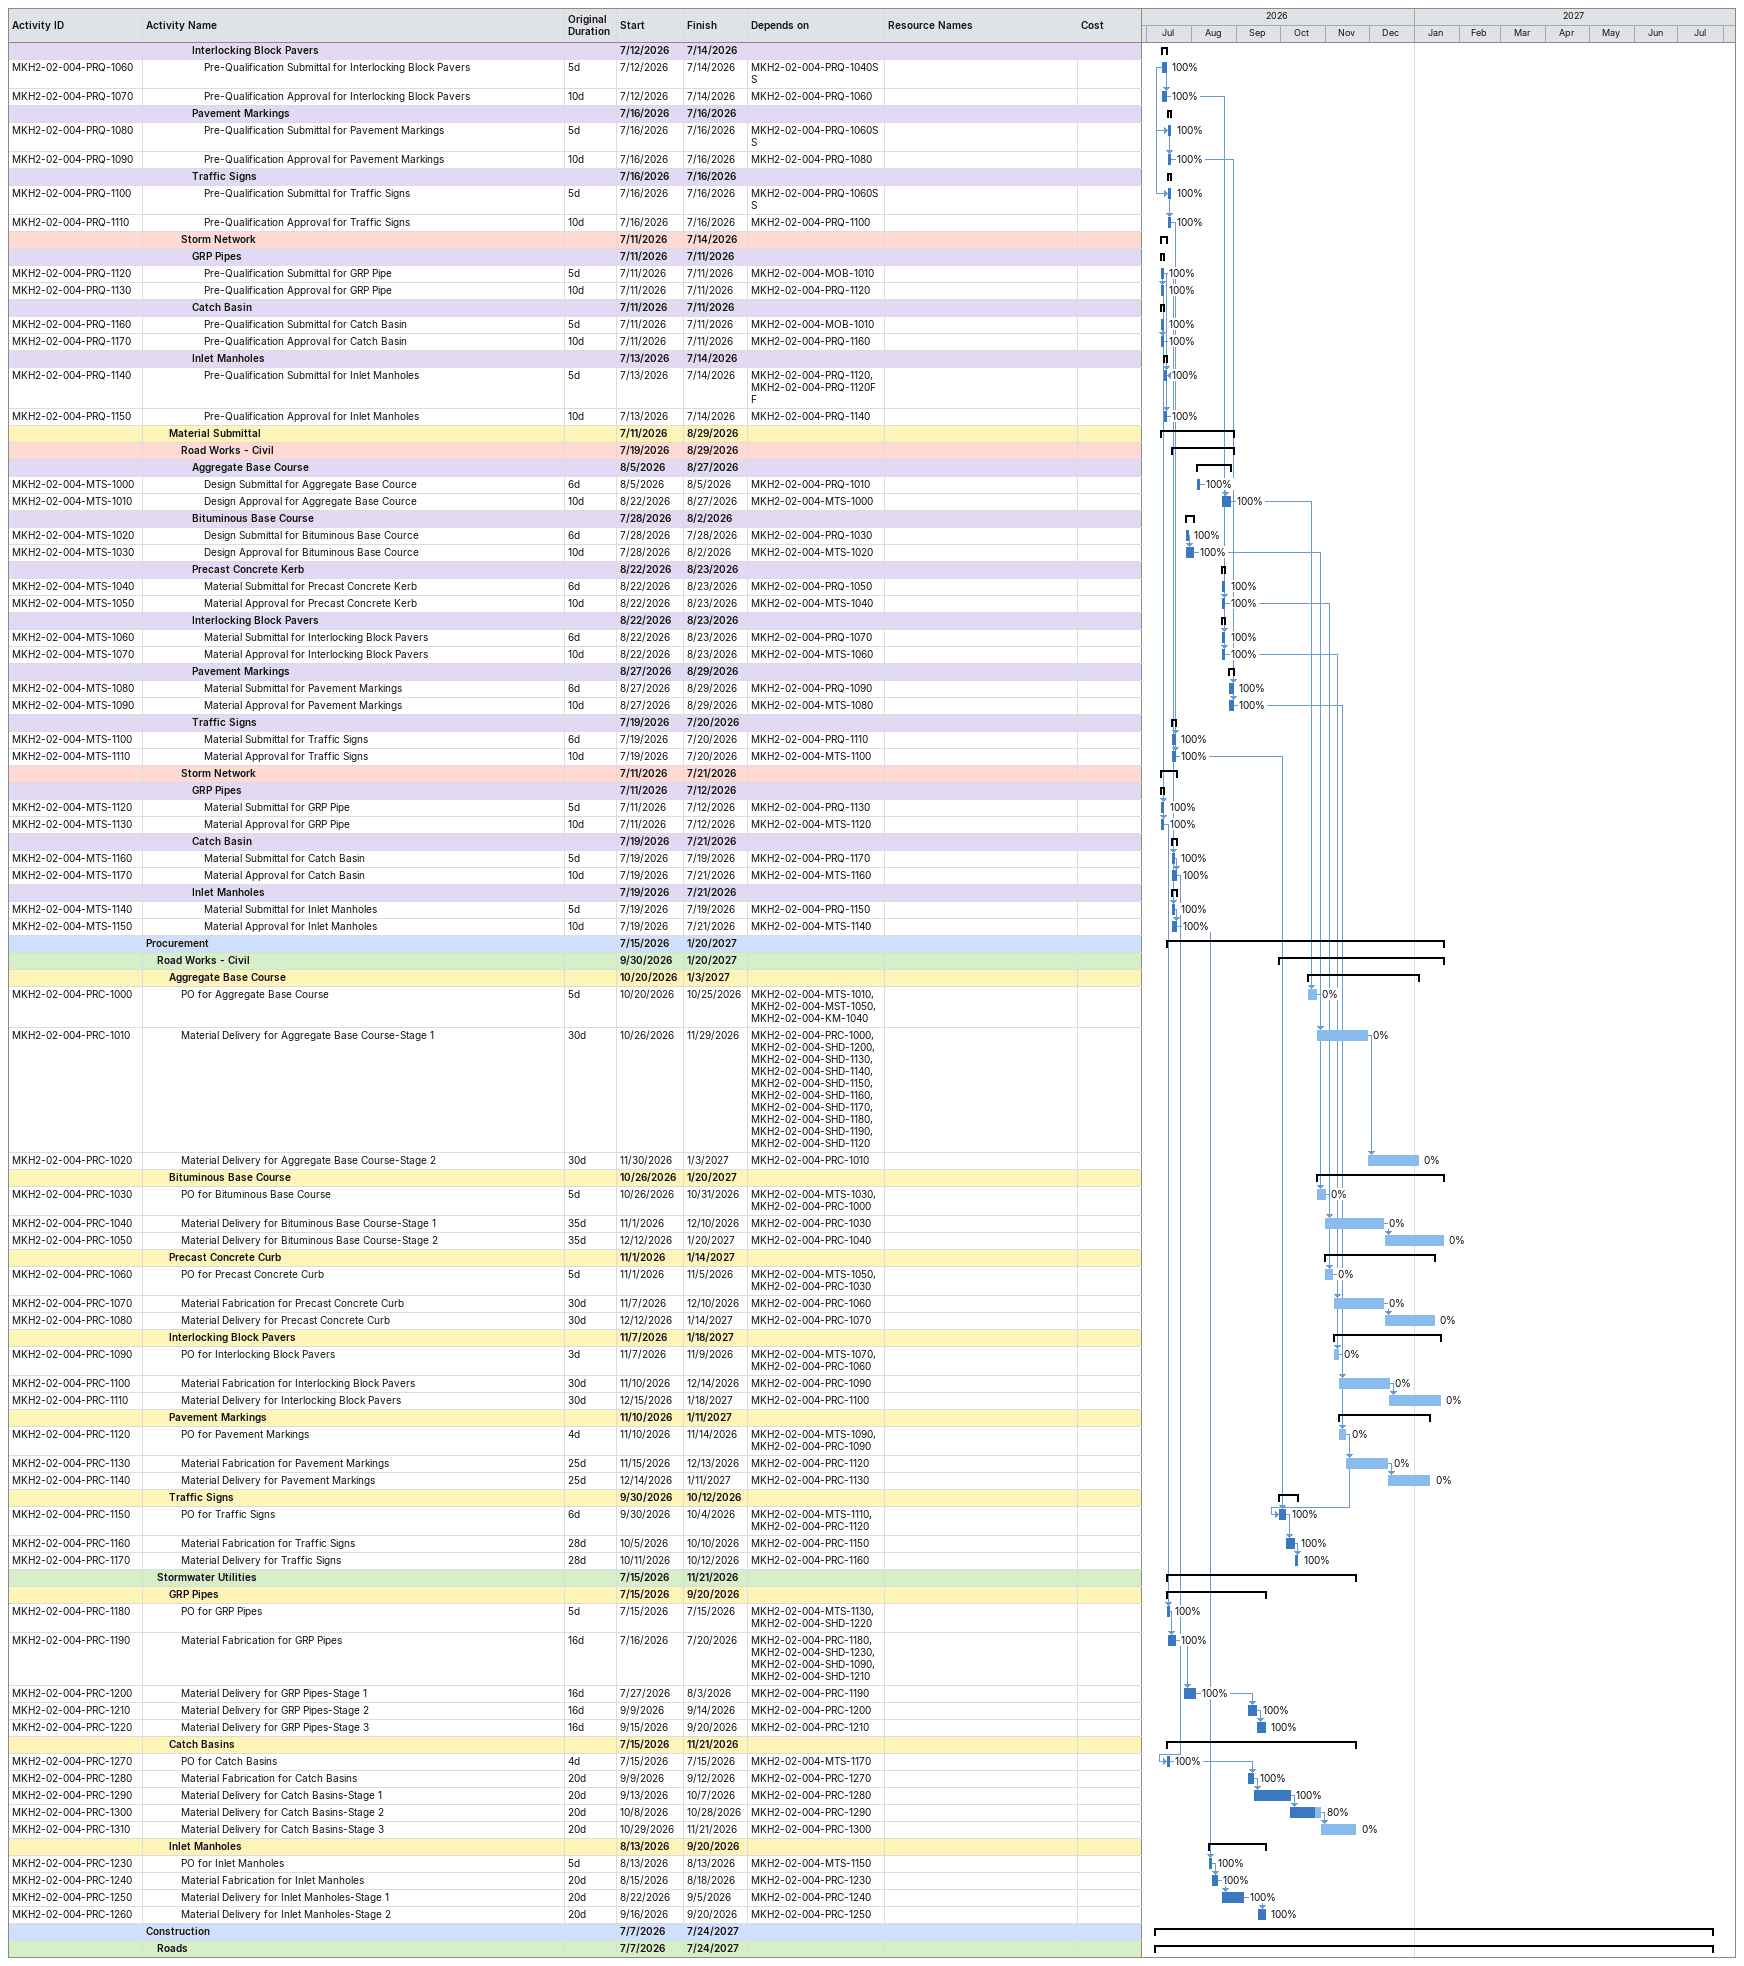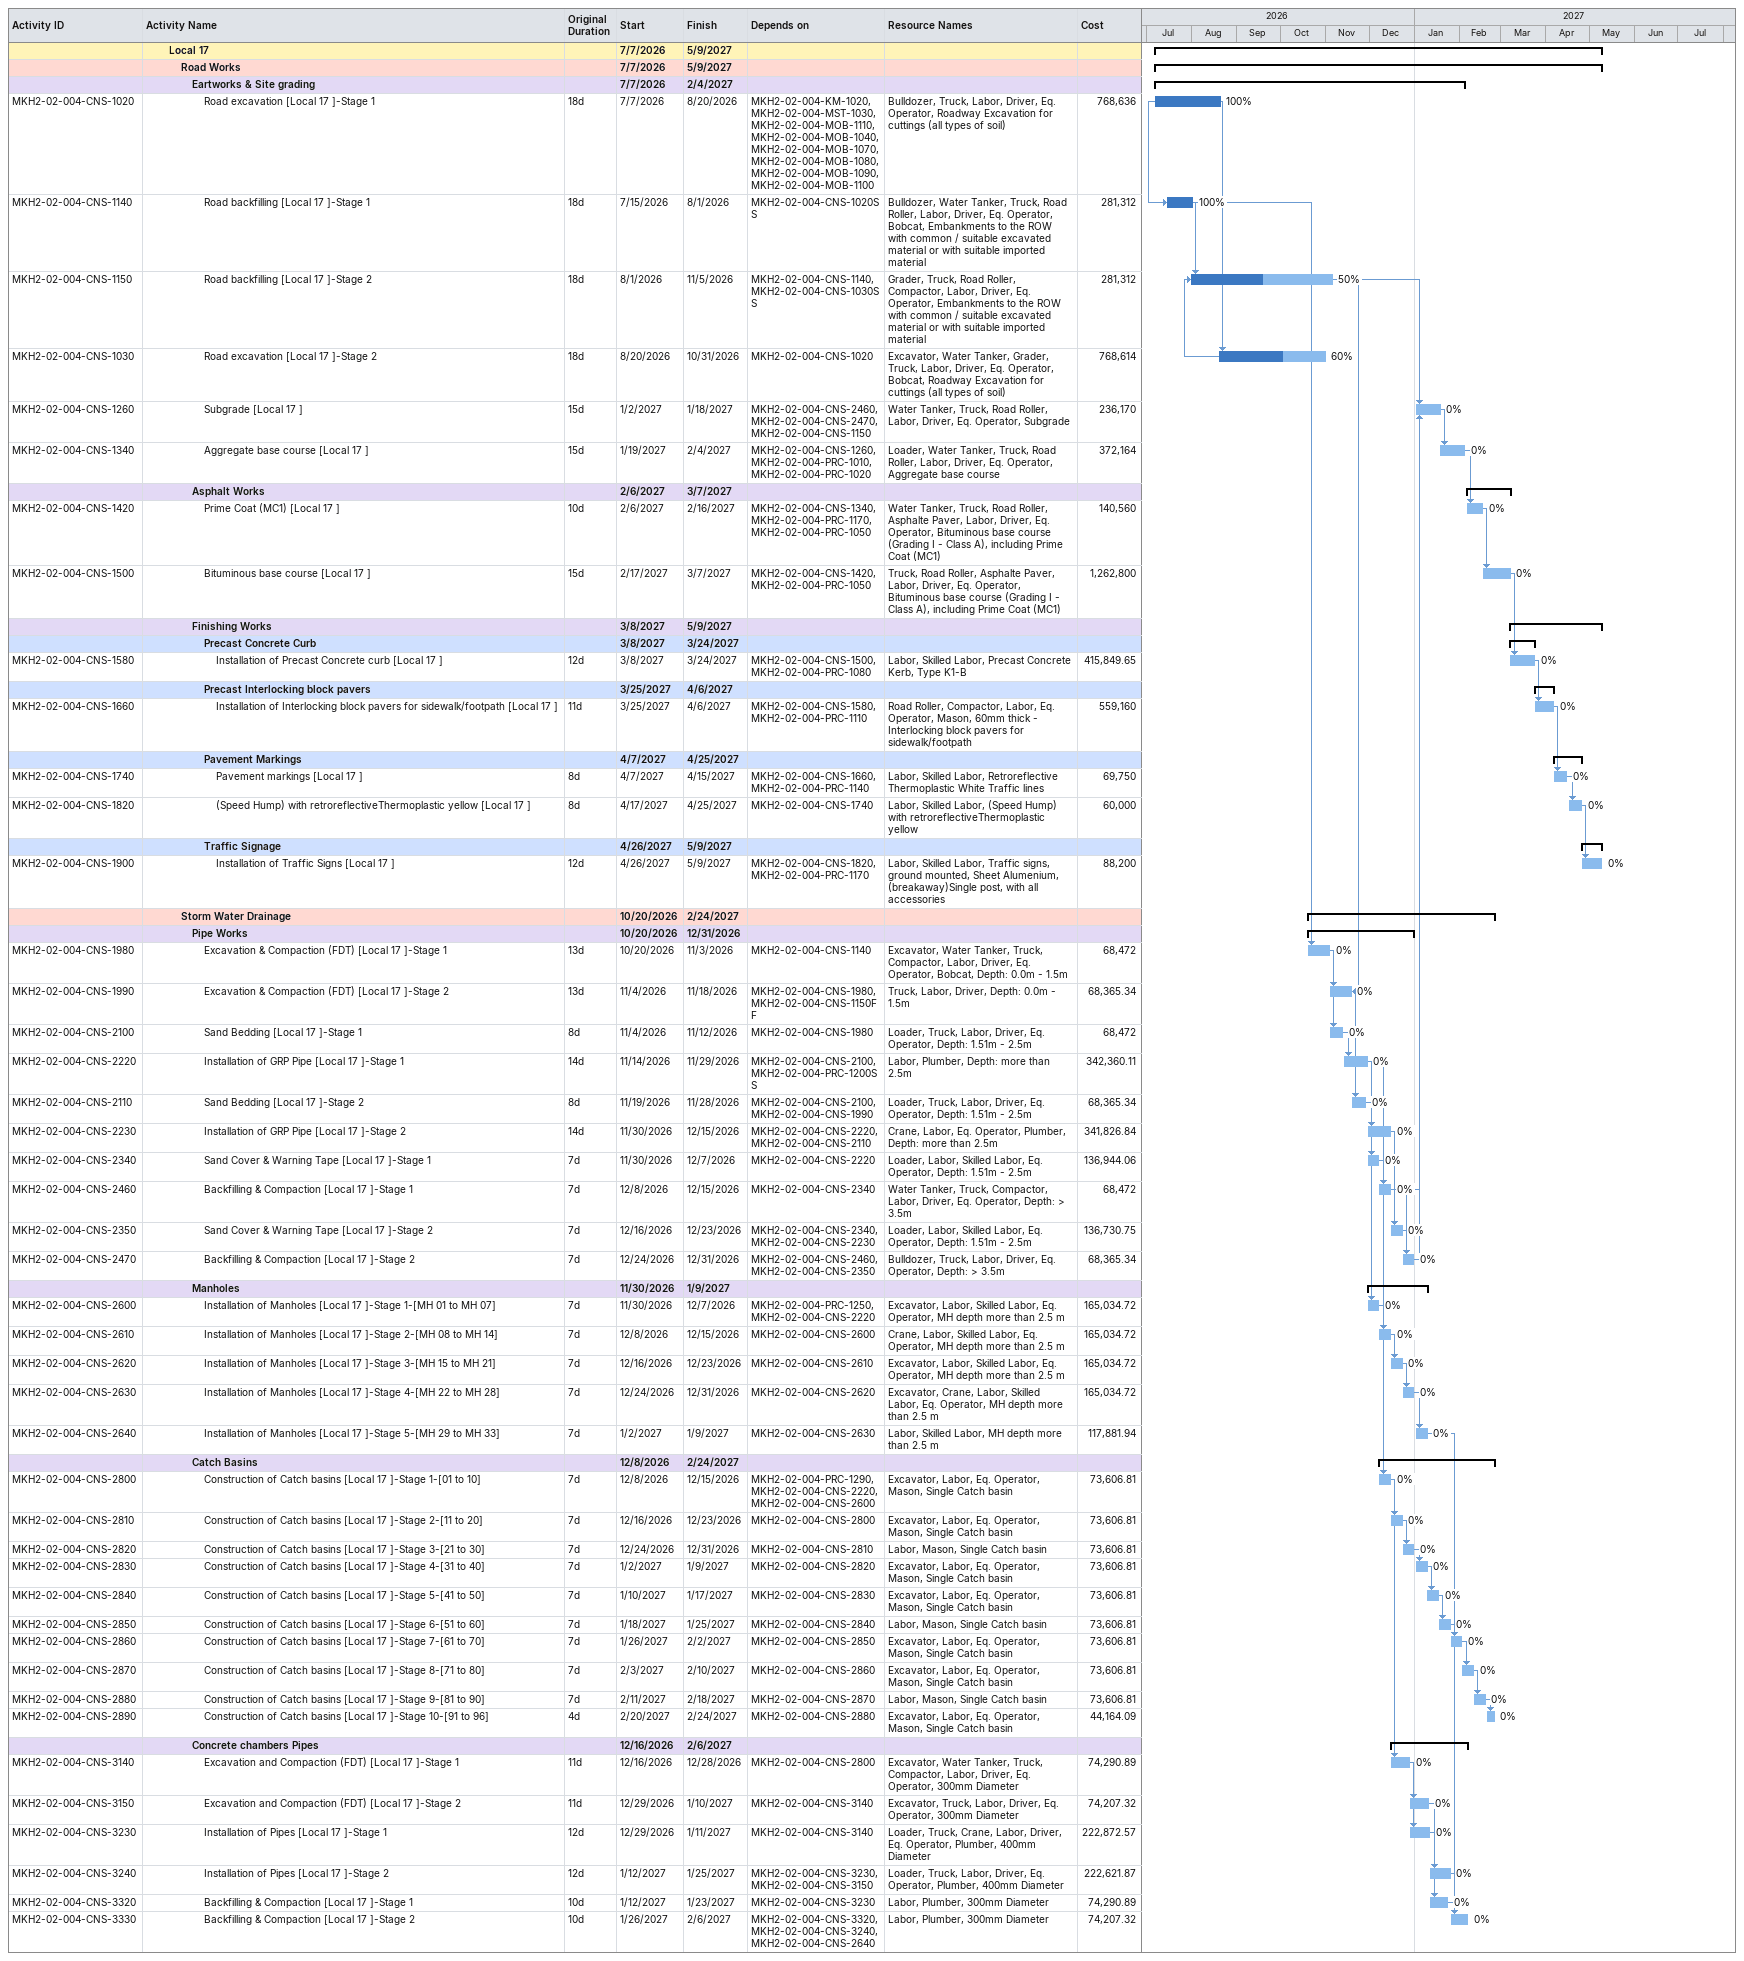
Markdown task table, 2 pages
| ID | Level | Task | Original duration | Start | Finish | Predecessors | Resources | % complete | Cost |
|---|---|---|---|---|---|---|---|---|---|
|  | 5 | **Interlocking Block Pavers** |  | 2026-07-12 | 2026-07-14 |  |  |  |  |
| MKH2-02-004-PRQ-1060 | 6 | Pre-Qualification Submittal for Interlocking Block Pavers | 5d | 2026-07-12 | 2026-07-14 | MKH2-02-004-PRQ-1040SS |  | 100 |  |
| MKH2-02-004-PRQ-1070 | 6 | Pre-Qualification Approval for Interlocking Block Pavers | 10d | 2026-07-12 | 2026-07-14 | MKH2-02-004-PRQ-1060 |  | 100 |  |
|  | 5 | **Pavement Markings** |  | 2026-07-16 | 2026-07-16 |  |  |  |  |
| MKH2-02-004-PRQ-1080 | 6 | Pre-Qualification Submittal for Pavement Markings | 5d | 2026-07-16 | 2026-07-16 | MKH2-02-004-PRQ-1060SS |  | 100 |  |
| MKH2-02-004-PRQ-1090 | 6 | Pre-Qualification Approval for Pavement Markings | 10d | 2026-07-16 | 2026-07-16 | MKH2-02-004-PRQ-1080 |  | 100 |  |
|  | 5 | **Traffic Signs** |  | 2026-07-16 | 2026-07-16 |  |  |  |  |
| MKH2-02-004-PRQ-1100 | 6 | Pre-Qualification Submittal for Traffic Signs | 5d | 2026-07-16 | 2026-07-16 | MKH2-02-004-PRQ-1060SS |  | 100 |  |
| MKH2-02-004-PRQ-1110 | 6 | Pre-Qualification Approval for Traffic Signs | 10d | 2026-07-16 | 2026-07-16 | MKH2-02-004-PRQ-1100 |  | 100 |  |
|  | 4 | **Storm Network** |  | 2026-07-11 | 2026-07-14 |  |  |  |  |
|  | 5 | **GRP Pipes** |  | 2026-07-11 | 2026-07-11 |  |  |  |  |
| MKH2-02-004-PRQ-1120 | 6 | Pre-Qualification Submittal for GRP Pipe | 5d | 2026-07-11 | 2026-07-11 | MKH2-02-004-MOB-1010 |  | 100 |  |
| MKH2-02-004-PRQ-1130 | 6 | Pre-Qualification Approval for GRP Pipe | 10d | 2026-07-11 | 2026-07-11 | MKH2-02-004-PRQ-1120 |  | 100 |  |
|  | 5 | **Catch Basin** |  | 2026-07-11 | 2026-07-11 |  |  |  |  |
| MKH2-02-004-PRQ-1160 | 6 | Pre-Qualification Submittal for Catch Basin | 5d | 2026-07-11 | 2026-07-11 | MKH2-02-004-MOB-1010 |  | 100 |  |
| MKH2-02-004-PRQ-1170 | 6 | Pre-Qualification Approval for Catch Basin | 10d | 2026-07-11 | 2026-07-11 | MKH2-02-004-PRQ-1160 |  | 100 |  |
|  | 5 | **Inlet Manholes** |  | 2026-07-13 | 2026-07-14 |  |  |  |  |
| MKH2-02-004-PRQ-1140 | 6 | Pre-Qualification Submittal for Inlet Manholes | 5d | 2026-07-13 | 2026-07-14 | MKH2-02-004-PRQ-1120, MKH2-02-004-PRQ-1120FF |  | 100 |  |
| MKH2-02-004-PRQ-1150 | 6 | Pre-Qualification Approval for Inlet Manholes | 10d | 2026-07-13 | 2026-07-14 | MKH2-02-004-PRQ-1140 |  | 100 |  |
|  | 3 | **Material Submittal** |  | 2026-07-11 | 2026-08-29 |  |  |  |  |
|  | 4 | **Road Works - Civil** |  | 2026-07-19 | 2026-08-29 |  |  |  |  |
|  | 5 | **Aggregate Base Course** |  | 2026-08-05 | 2026-08-27 |  |  |  |  |
| MKH2-02-004-MTS-1000 | 6 | Design Submittal for Aggregate Base Cource | 6d | 2026-08-05 | 2026-08-05 | MKH2-02-004-PRQ-1010 |  | 100 |  |
| MKH2-02-004-MTS-1010 | 6 | Design Approval for Aggregate Base Cource | 10d | 2026-08-22 | 2026-08-27 | MKH2-02-004-MTS-1000 |  | 100 |  |
|  | 5 | **Bituminous Base Course** |  | 2026-07-28 | 2026-08-02 |  |  |  |  |
| MKH2-02-004-MTS-1020 | 6 | Design Submittal for Bituminous Base Cource | 6d | 2026-07-28 | 2026-07-28 | MKH2-02-004-PRQ-1030 |  | 100 |  |
| MKH2-02-004-MTS-1030 | 6 | Design Approval for Bituminous Base Cource | 10d | 2026-07-28 | 2026-08-02 | MKH2-02-004-MTS-1020 |  | 100 |  |
|  | 5 | **Precast Concrete Kerb** |  | 2026-08-22 | 2026-08-23 |  |  |  |  |
| MKH2-02-004-MTS-1040 | 6 | Material Submittal for Precast Concrete Kerb | 6d | 2026-08-22 | 2026-08-23 | MKH2-02-004-PRQ-1050 |  | 100 |  |
| MKH2-02-004-MTS-1050 | 6 | Material Approval for Precast Concrete Kerb | 10d | 2026-08-22 | 2026-08-23 | MKH2-02-004-MTS-1040 |  | 100 |  |
|  | 5 | **Interlocking Block Pavers** |  | 2026-08-22 | 2026-08-23 |  |  |  |  |
| MKH2-02-004-MTS-1060 | 6 | Material Submittal for Interlocking Block Pavers | 6d | 2026-08-22 | 2026-08-23 | MKH2-02-004-PRQ-1070 |  | 100 |  |
| MKH2-02-004-MTS-1070 | 6 | Material Approval for Interlocking Block Pavers | 10d | 2026-08-22 | 2026-08-23 | MKH2-02-004-MTS-1060 |  | 100 |  |
|  | 5 | **Pavement Markings** |  | 2026-08-27 | 2026-08-29 |  |  |  |  |
| MKH2-02-004-MTS-1080 | 6 | Material Submittal for Pavement Markings | 6d | 2026-08-27 | 2026-08-29 | MKH2-02-004-PRQ-1090 |  | 100 |  |
| MKH2-02-004-MTS-1090 | 6 | Material Approval for Pavement Markings | 10d | 2026-08-27 | 2026-08-29 | MKH2-02-004-MTS-1080 |  | 100 |  |
|  | 5 | **Traffic Signs** |  | 2026-07-19 | 2026-07-20 |  |  |  |  |
| MKH2-02-004-MTS-1100 | 6 | Material Submittal for Traffic Signs | 6d | 2026-07-19 | 2026-07-20 | MKH2-02-004-PRQ-1110 |  | 100 |  |
| MKH2-02-004-MTS-1110 | 6 | Material Approval for Traffic Signs | 10d | 2026-07-19 | 2026-07-20 | MKH2-02-004-MTS-1100 |  | 100 |  |
|  | 4 | **Storm Network** |  | 2026-07-11 | 2026-07-21 |  |  |  |  |
|  | 5 | **GRP Pipes** |  | 2026-07-11 | 2026-07-12 |  |  |  |  |
| MKH2-02-004-MTS-1120 | 6 | Material Submittal for GRP Pipe | 5d | 2026-07-11 | 2026-07-12 | MKH2-02-004-PRQ-1130 |  | 100 |  |
| MKH2-02-004-MTS-1130 | 6 | Material Approval for GRP Pipe | 10d | 2026-07-11 | 2026-07-12 | MKH2-02-004-MTS-1120 |  | 100 |  |
|  | 5 | **Catch Basin** |  | 2026-07-19 | 2026-07-21 |  |  |  |  |
| MKH2-02-004-MTS-1160 | 6 | Material Submittal for Catch Basin | 5d | 2026-07-19 | 2026-07-19 | MKH2-02-004-PRQ-1170 |  | 100 |  |
| MKH2-02-004-MTS-1170 | 6 | Material Approval for Catch Basin | 10d | 2026-07-19 | 2026-07-21 | MKH2-02-004-MTS-1160 |  | 100 |  |
|  | 5 | **Inlet Manholes** |  | 2026-07-19 | 2026-07-21 |  |  |  |  |
| MKH2-02-004-MTS-1140 | 6 | Material Submittal for Inlet Manholes | 5d | 2026-07-19 | 2026-07-19 | MKH2-02-004-PRQ-1150 |  | 100 |  |
| MKH2-02-004-MTS-1150 | 6 | Material Approval for Inlet Manholes | 10d | 2026-07-19 | 2026-07-21 | MKH2-02-004-MTS-1140 |  | 100 |  |
|  | 1 | **Procurement** |  | 2026-07-15 | 2027-01-20 |  |  |  |  |
|  | 2 | **Road Works - Civil** |  | 2026-09-30 | 2027-01-20 |  |  |  |  |
|  | 3 | **Aggregate Base Course** |  | 2026-10-20 | 2027-01-03 |  |  |  |  |
| MKH2-02-004-PRC-1000 | 4 | PO for Aggregate Base Course | 5d | 2026-10-20 | 2026-10-25 | MKH2-02-004-MTS-1010, MKH2-02-004-MST-1050, MKH2-02-004-KM-1040 |  | 0 |  |
| MKH2-02-004-PRC-1010 | 4 | Material Delivery for Aggregate Base Course-Stage 1 | 30d | 2026-10-26 | 2026-11-29 | MKH2-02-004-PRC-1000, MKH2-02-004-SHD-1200, MKH2-02-004-SHD-1130, MKH2-02-004-SHD-1140, MKH2-02-004-SHD-1150, MKH2-02-004-SHD-1160, MKH2-02-004-SHD-1170, MKH2-02-004-SHD-1180, MKH2-02-004-SHD-1190, MKH2-02-004-SHD-1120 |  | 0 |  |
| MKH2-02-004-PRC-1020 | 4 | Material Delivery for Aggregate Base Course-Stage 2 | 30d | 2026-11-30 | 2027-01-03 | MKH2-02-004-PRC-1010 |  | 0 |  |
|  | 3 | **Bituminous Base Course** |  | 2026-10-26 | 2027-01-20 |  |  |  |  |
| MKH2-02-004-PRC-1030 | 4 | PO for Bituminous Base Course | 5d | 2026-10-26 | 2026-10-31 | MKH2-02-004-MTS-1030, MKH2-02-004-PRC-1000 |  | 0 |  |
| MKH2-02-004-PRC-1040 | 4 | Material Delivery for Bituminous Base Course-Stage 1 | 35d | 2026-11-01 | 2026-12-10 | MKH2-02-004-PRC-1030 |  | 0 |  |
| MKH2-02-004-PRC-1050 | 4 | Material Delivery for Bituminous Base Course-Stage 2 | 35d | 2026-12-12 | 2027-01-20 | MKH2-02-004-PRC-1040 |  | 0 |  |
|  | 3 | **Precast Concrete Curb** |  | 2026-11-01 | 2027-01-14 |  |  |  |  |
| MKH2-02-004-PRC-1060 | 4 | PO for Precast Concrete Curb | 5d | 2026-11-01 | 2026-11-05 | MKH2-02-004-MTS-1050, MKH2-02-004-PRC-1030 |  | 0 |  |
| MKH2-02-004-PRC-1070 | 4 | Material Fabrication for Precast Concrete Curb | 30d | 2026-11-07 | 2026-12-10 | MKH2-02-004-PRC-1060 |  | 0 |  |
| MKH2-02-004-PRC-1080 | 4 | Material Delivery for Precast Concrete Curb | 30d | 2026-12-12 | 2027-01-14 | MKH2-02-004-PRC-1070 |  | 0 |  |
|  | 3 | **Interlocking Block Pavers** |  | 2026-11-07 | 2027-01-18 |  |  |  |  |
| MKH2-02-004-PRC-1090 | 4 | PO for Interlocking Block Pavers | 3d | 2026-11-07 | 2026-11-09 | MKH2-02-004-MTS-1070, MKH2-02-004-PRC-1060 |  | 0 |  |
| MKH2-02-004-PRC-1100 | 4 | Material Fabrication for Interlocking Block Pavers | 30d | 2026-11-10 | 2026-12-14 | MKH2-02-004-PRC-1090 |  | 0 |  |
| MKH2-02-004-PRC-1110 | 4 | Material Delivery for Interlocking Block Pavers | 30d | 2026-12-15 | 2027-01-18 | MKH2-02-004-PRC-1100 |  | 0 |  |
|  | 3 | **Pavement Markings** |  | 2026-11-10 | 2027-01-11 |  |  |  |  |
| MKH2-02-004-PRC-1120 | 4 | PO for Pavement Markings | 4d | 2026-11-10 | 2026-11-14 | MKH2-02-004-MTS-1090, MKH2-02-004-PRC-1090 |  | 0 |  |
| MKH2-02-004-PRC-1130 | 4 | Material Fabrication for Pavement Markings | 25d | 2026-11-15 | 2026-12-13 | MKH2-02-004-PRC-1120 |  | 0 |  |
| MKH2-02-004-PRC-1140 | 4 | Material Delivery for Pavement Markings | 25d | 2026-12-14 | 2027-01-11 | MKH2-02-004-PRC-1130 |  | 0 |  |
|  | 3 | **Traffic Signs** |  | 2026-09-30 | 2026-10-12 |  |  |  |  |
| MKH2-02-004-PRC-1150 | 4 | PO for Traffic Signs | 6d | 2026-09-30 | 2026-10-04 | MKH2-02-004-MTS-1110, MKH2-02-004-PRC-1120 |  | 100 |  |
| MKH2-02-004-PRC-1160 | 4 | Material Fabrication for Traffic Signs | 28d | 2026-10-05 | 2026-10-10 | MKH2-02-004-PRC-1150 |  | 100 |  |
| MKH2-02-004-PRC-1170 | 4 | Material Delivery for Traffic Signs | 28d | 2026-10-11 | 2026-10-12 | MKH2-02-004-PRC-1160 |  | 100 |  |
|  | 2 | **Stormwater Utilities** |  | 2026-07-15 | 2026-11-21 |  |  |  |  |
|  | 3 | **GRP Pipes** |  | 2026-07-15 | 2026-09-20 |  |  |  |  |
| MKH2-02-004-PRC-1180 | 4 | PO for GRP Pipes | 5d | 2026-07-15 | 2026-07-15 | MKH2-02-004-MTS-1130, MKH2-02-004-SHD-1220 |  | 100 |  |
| MKH2-02-004-PRC-1190 | 4 | Material Fabrication for GRP Pipes | 16d | 2026-07-16 | 2026-07-20 | MKH2-02-004-PRC-1180, MKH2-02-004-SHD-1230, MKH2-02-004-SHD-1090, MKH2-02-004-SHD-1210 |  | 100 |  |
| MKH2-02-004-PRC-1200 | 4 | Material Delivery for GRP Pipes-Stage 1 | 16d | 2026-07-27 | 2026-08-03 | MKH2-02-004-PRC-1190 |  | 100 |  |
| MKH2-02-004-PRC-1210 | 4 | Material Delivery for GRP Pipes-Stage 2 | 16d | 2026-09-09 | 2026-09-14 | MKH2-02-004-PRC-1200 |  | 100 |  |
| MKH2-02-004-PRC-1220 | 4 | Material Delivery for GRP Pipes-Stage 3 | 16d | 2026-09-15 | 2026-09-20 | MKH2-02-004-PRC-1210 |  | 100 |  |
|  | 3 | **Catch Basins** |  | 2026-07-15 | 2026-11-21 |  |  |  |  |
| MKH2-02-004-PRC-1270 | 4 | PO for Catch Basins | 4d | 2026-07-15 | 2026-07-15 | MKH2-02-004-MTS-1170 |  | 100 |  |
| MKH2-02-004-PRC-1280 | 4 | Material Fabrication for Catch Basins | 20d | 2026-09-09 | 2026-09-12 | MKH2-02-004-PRC-1270 |  | 100 |  |
| MKH2-02-004-PRC-1290 | 4 | Material Delivery for Catch Basins-Stage 1 | 20d | 2026-09-13 | 2026-10-07 | MKH2-02-004-PRC-1280 |  | 100 |  |
| MKH2-02-004-PRC-1300 | 4 | Material Delivery for Catch Basins-Stage 2 | 20d | 2026-10-08 | 2026-10-28 | MKH2-02-004-PRC-1290 |  | 80 |  |
| MKH2-02-004-PRC-1310 | 4 | Material Delivery for Catch Basins-Stage 3 | 20d | 2026-10-29 | 2026-11-21 | MKH2-02-004-PRC-1300 |  | 0 |  |
|  | 3 | **Inlet Manholes** |  | 2026-08-13 | 2026-09-20 |  |  |  |  |
| MKH2-02-004-PRC-1230 | 4 | PO for Inlet Manholes | 5d | 2026-08-13 | 2026-08-13 | MKH2-02-004-MTS-1150 |  | 100 |  |
| MKH2-02-004-PRC-1240 | 4 | Material Fabrication for Inlet Manholes | 20d | 2026-08-15 | 2026-08-18 | MKH2-02-004-PRC-1230 |  | 100 |  |
| MKH2-02-004-PRC-1250 | 4 | Material Delivery for Inlet Manholes-Stage 1 | 20d | 2026-08-22 | 2026-09-05 | MKH2-02-004-PRC-1240 |  | 100 |  |
| MKH2-02-004-PRC-1260 | 4 | Material Delivery for Inlet Manholes-Stage 2 | 20d | 2026-09-16 | 2026-09-20 | MKH2-02-004-PRC-1250 |  | 100 |  |
|  | 1 | **Construction** |  | 2026-07-07 | 2027-07-24 |  |  |  |  |
|  | 2 | **Roads** |  | 2026-07-07 | 2027-07-24 |  |  |  |  |
|  | 3 | **Local 17** |  | 2026-07-07 | 2027-05-09 |  |  |  |  |
|  | 4 | **Road Works** |  | 2026-07-07 | 2027-05-09 |  |  |  |  |
|  | 5 | **Eartworks & Site grading** |  | 2026-07-07 | 2027-02-04 |  |  |  |  |
| MKH2-02-004-CNS-1020 | 6 | Road excavation [Local 17 ]-Stage 1 | 18d | 2026-07-07 | 2026-08-20 | MKH2-02-004-KM-1020, MKH2-02-004-MST-1030, MKH2-02-004-MOB-1110, MKH2-02-004-MOB-1040, MKH2-02-004-MOB-1070, MKH2-02-004-MOB-1080, MKH2-02-004-MOB-1090, MKH2-02-004-MOB-1100 | Bulldozer, Truck, Labor, Driver, Eq. Operator, Roadway Excavation for cuttings (all types of soil) | 100 | 768636 |
| MKH2-02-004-CNS-1140 | 6 | Road backfilling [Local 17 ]-Stage 1 | 18d | 2026-07-15 | 2026-08-01 | MKH2-02-004-CNS-1020SS | Bulldozer, Water Tanker, Truck, Road Roller, Labor, Driver, Eq. Operator, Bobcat, Embankments to the ROW with common / suitable excavated material or with suitable imported material | 100 | 281312 |
| MKH2-02-004-CNS-1150 | 6 | Road backfilling [Local 17 ]-Stage 2 | 18d | 2026-08-01 | 2026-11-05 | MKH2-02-004-CNS-1140, MKH2-02-004-CNS-1030SS | Grader, Truck, Road Roller, Compactor, Labor, Driver, Eq. Operator, Embankments to the ROW with common / suitable excavated material or with suitable imported material | 50 | 281312 |
| MKH2-02-004-CNS-1030 | 6 | Road excavation [Local 17 ]-Stage 2 | 18d | 2026-08-20 | 2026-10-31 | MKH2-02-004-CNS-1020 | Excavator, Water Tanker, Grader, Truck, Labor, Driver, Eq. Operator, Bobcat, Roadway Excavation for cuttings (all types of soil) | 60 | 768614 |
| MKH2-02-004-CNS-1260 | 6 | Subgrade [Local 17 ] | 15d | 2027-01-02 | 2027-01-18 | MKH2-02-004-CNS-2460, MKH2-02-004-CNS-2470, MKH2-02-004-CNS-1150 | Water Tanker, Truck, Road Roller, Labor, Driver, Eq. Operator, Subgrade | 0 | 236170 |
| MKH2-02-004-CNS-1340 | 6 | Aggregate base course [Local 17 ] | 15d | 2027-01-19 | 2027-02-04 | MKH2-02-004-CNS-1260, MKH2-02-004-PRC-1010, MKH2-02-004-PRC-1020 | Loader, Water Tanker, Truck, Road Roller, Labor, Driver, Eq. Operator, Aggregate base course | 0 | 372164 |
|  | 5 | **Asphalt Works** |  | 2027-02-06 | 2027-03-07 |  |  |  |  |
| MKH2-02-004-CNS-1420 | 6 | Prime Coat (MC1) [Local 17 ] | 10d | 2027-02-06 | 2027-02-16 | MKH2-02-004-CNS-1340, MKH2-02-004-PRC-1170, MKH2-02-004-PRC-1050 | Water Tanker, Truck, Road Roller, Asphalte Paver, Labor, Driver, Eq. Operator, Bituminous base course (Grading I - Class A), including Prime Coat (MC1) | 0 | 140560 |
| MKH2-02-004-CNS-1500 | 6 | Bituminous base course [Local 17 ] | 15d | 2027-02-17 | 2027-03-07 | MKH2-02-004-CNS-1420, MKH2-02-004-PRC-1050 | Truck, Road Roller, Asphalte Paver, Labor, Driver, Eq. Operator, Bituminous base course (Grading I - Class A), including Prime Coat (MC1) | 0 | 1262800 |
|  | 5 | **Finishing Works** |  | 2027-03-08 | 2027-05-09 |  |  |  |  |
|  | 6 | **Precast Concrete Curb** |  | 2027-03-08 | 2027-03-24 |  |  |  |  |
| MKH2-02-004-CNS-1580 | 7 | Installation of Precast Concrete curb [Local 17 ] | 12d | 2027-03-08 | 2027-03-24 | MKH2-02-004-CNS-1500, MKH2-02-004-PRC-1080 | Labor, Skilled Labor, Precast Concrete Kerb, Type K1-B | 0 | 415849.65 |
|  | 6 | **Precast Interlocking block pavers** |  | 2027-03-25 | 2027-04-06 |  |  |  |  |
| MKH2-02-004-CNS-1660 | 7 | Installation of Interlocking block pavers for sidewalk/footpath [Local 17 ] | 11d | 2027-03-25 | 2027-04-06 | MKH2-02-004-CNS-1580, MKH2-02-004-PRC-1110 | Road Roller, Compactor, Labor, Eq. Operator, Mason, 60mm thick - Interlocking block pavers for sidewalk/footpath | 0 | 559160 |
|  | 6 | **Pavement Markings** |  | 2027-04-07 | 2027-04-25 |  |  |  |  |
| MKH2-02-004-CNS-1740 | 7 | Pavement markings [Local 17 ] | 8d | 2027-04-07 | 2027-04-15 | MKH2-02-004-CNS-1660, MKH2-02-004-PRC-1140 | Labor, Skilled Labor, Retroreflective Thermoplastic White Traffic lines | 0 | 69750 |
| MKH2-02-004-CNS-1820 | 7 | (Speed Hump) with retroreflectiveThermoplastic yellow [Local 17 ] | 8d | 2027-04-17 | 2027-04-25 | MKH2-02-004-CNS-1740 | Labor, Skilled Labor, (Speed Hump) with retroreflectiveThermoplastic yellow | 0 | 60000 |
|  | 6 | **Traffic Signage** |  | 2027-04-26 | 2027-05-09 |  |  |  |  |
| MKH2-02-004-CNS-1900 | 7 | Installation of Traffic Signs [Local 17 ] | 12d | 2027-04-26 | 2027-05-09 | MKH2-02-004-CNS-1820, MKH2-02-004-PRC-1170 | Labor, Skilled Labor, Traffic signs, ground mounted, Sheet Alumenium, (breakaway)Single post, with all accessories | 0 | 88200 |
|  | 4 | **Storm Water Drainage** |  | 2026-10-20 | 2027-02-24 |  |  |  |  |
|  | 5 | **Pipe Works** |  | 2026-10-20 | 2026-12-31 |  |  |  |  |
| MKH2-02-004-CNS-1980 | 6 | Excavation & Compaction (FDT) [Local 17 ]-Stage 1 | 13d | 2026-10-20 | 2026-11-03 | MKH2-02-004-CNS-1140 | Excavator, Water Tanker, Truck, Compactor, Labor, Driver, Eq. Operator, Bobcat, Depth: 0.0m - 1.5m | 0 | 68472 |
| MKH2-02-004-CNS-1990 | 6 | Excavation & Compaction (FDT) [Local 17 ]-Stage 2 | 13d | 2026-11-04 | 2026-11-18 | MKH2-02-004-CNS-1980, MKH2-02-004-CNS-1150FF | Truck, Labor, Driver, Depth: 0.0m - 1.5m | 0 | 68365.34 |
| MKH2-02-004-CNS-2100 | 6 | Sand Bedding [Local 17 ]-Stage 1 | 8d | 2026-11-04 | 2026-11-12 | MKH2-02-004-CNS-1980 | Loader, Truck, Labor, Driver, Eq. Operator, Depth: 1.51m - 2.5m | 0 | 68472 |
| MKH2-02-004-CNS-2220 | 6 | Installation of GRP Pipe [Local 17 ]-Stage 1 | 14d | 2026-11-14 | 2026-11-29 | MKH2-02-004-CNS-2100, MKH2-02-004-PRC-1200SS | Labor, Plumber, Depth: more than 2.5m | 0 | 342360.11 |
| MKH2-02-004-CNS-2110 | 6 | Sand Bedding [Local 17 ]-Stage 2 | 8d | 2026-11-19 | 2026-11-28 | MKH2-02-004-CNS-2100, MKH2-02-004-CNS-1990 | Loader, Truck, Labor, Driver, Eq. Operator, Depth: 1.51m - 2.5m | 0 | 68365.34 |
| MKH2-02-004-CNS-2230 | 6 | Installation of GRP Pipe [Local 17 ]-Stage 2 | 14d | 2026-11-30 | 2026-12-15 | MKH2-02-004-CNS-2220, MKH2-02-004-CNS-2110 | Crane, Labor, Eq. Operator, Plumber, Depth: more than 2.5m | 0 | 341826.84 |
| MKH2-02-004-CNS-2340 | 6 | Sand Cover & Warning Tape [Local 17 ]-Stage 1 | 7d | 2026-11-30 | 2026-12-07 | MKH2-02-004-CNS-2220 | Loader, Labor, Skilled Labor, Eq. Operator, Depth: 1.51m - 2.5m | 0 | 136944.06 |
| MKH2-02-004-CNS-2460 | 6 | Backfilling & Compaction [Local 17 ]-Stage 1 | 7d | 2026-12-08 | 2026-12-15 | MKH2-02-004-CNS-2340 | Water Tanker, Truck, Compactor, Labor, Driver, Eq. Operator, Depth: > 3.5m | 0 | 68472 |
| MKH2-02-004-CNS-2350 | 6 | Sand Cover & Warning Tape [Local 17 ]-Stage 2 | 7d | 2026-12-16 | 2026-12-23 | MKH2-02-004-CNS-2340, MKH2-02-004-CNS-2230 | Loader, Labor, Skilled Labor, Eq. Operator, Depth: 1.51m - 2.5m | 0 | 136730.75 |
| MKH2-02-004-CNS-2470 | 6 | Backfilling & Compaction [Local 17 ]-Stage 2 | 7d | 2026-12-24 | 2026-12-31 | MKH2-02-004-CNS-2460, MKH2-02-004-CNS-2350 | Bulldozer, Truck, Labor, Driver, Eq. Operator, Depth: > 3.5m | 0 | 68365.34 |
|  | 5 | **Manholes** |  | 2026-11-30 | 2027-01-09 |  |  |  |  |
| MKH2-02-004-CNS-2600 | 6 | Installation of Manholes [Local 17 ]-Stage 1-[MH 01 to MH 07] | 7d | 2026-11-30 | 2026-12-07 | MKH2-02-004-PRC-1250, MKH2-02-004-CNS-2220 | Excavator, Labor, Skilled Labor, Eq. Operator, MH depth more than 2.5 m | 0 | 165034.72 |
| MKH2-02-004-CNS-2610 | 6 | Installation of Manholes [Local 17 ]-Stage 2-[MH 08 to MH 14] | 7d | 2026-12-08 | 2026-12-15 | MKH2-02-004-CNS-2600 | Crane, Labor, Skilled Labor, Eq. Operator, MH depth more than 2.5 m | 0 | 165034.72 |
| MKH2-02-004-CNS-2620 | 6 | Installation of Manholes [Local 17 ]-Stage 3-[MH 15 to MH 21] | 7d | 2026-12-16 | 2026-12-23 | MKH2-02-004-CNS-2610 | Excavator, Labor, Skilled Labor, Eq. Operator, MH depth more than 2.5 m | 0 | 165034.72 |
| MKH2-02-004-CNS-2630 | 6 | Installation of Manholes [Local 17 ]-Stage 4-[MH 22 to MH 28] | 7d | 2026-12-24 | 2026-12-31 | MKH2-02-004-CNS-2620 | Excavator, Crane, Labor, Skilled Labor, Eq. Operator, MH depth more than 2.5 m | 0 | 165034.72 |
| MKH2-02-004-CNS-2640 | 6 | Installation of Manholes [Local 17 ]-Stage 5-[MH 29 to MH 33] | 7d | 2027-01-02 | 2027-01-09 | MKH2-02-004-CNS-2630 | Labor, Skilled Labor, MH depth more than 2.5 m | 0 | 117881.94 |
|  | 5 | **Catch Basins** |  | 2026-12-08 | 2027-02-24 |  |  |  |  |
| MKH2-02-004-CNS-2800 | 6 | Construction of Catch basins [Local 17 ]-Stage 1-[01 to 10] | 7d | 2026-12-08 | 2026-12-15 | MKH2-02-004-PRC-1290, MKH2-02-004-CNS-2220, MKH2-02-004-CNS-2600 | Excavator, Labor, Eq. Operator, Mason, Single Catch basin | 0 | 73606.81 |
| MKH2-02-004-CNS-2810 | 6 | Construction of Catch basins [Local 17 ]-Stage 2-[11 to 20] | 7d | 2026-12-16 | 2026-12-23 | MKH2-02-004-CNS-2800 | Excavator, Labor, Eq. Operator, Mason, Single Catch basin | 0 | 73606.81 |
| MKH2-02-004-CNS-2820 | 6 | Construction of Catch basins [Local 17 ]-Stage 3-[21 to 30] | 7d | 2026-12-24 | 2026-12-31 | MKH2-02-004-CNS-2810 | Labor, Mason, Single Catch basin | 0 | 73606.81 |
| MKH2-02-004-CNS-2830 | 6 | Construction of Catch basins [Local 17 ]-Stage 4-[31 to 40] | 7d | 2027-01-02 | 2027-01-09 | MKH2-02-004-CNS-2820 | Excavator, Labor, Eq. Operator, Mason, Single Catch basin | 0 | 73606.81 |
| MKH2-02-004-CNS-2840 | 6 | Construction of Catch basins [Local 17 ]-Stage 5-[41 to 50] | 7d | 2027-01-10 | 2027-01-17 | MKH2-02-004-CNS-2830 | Excavator, Labor, Eq. Operator, Mason, Single Catch basin | 0 | 73606.81 |
| MKH2-02-004-CNS-2850 | 6 | Construction of Catch basins [Local 17 ]-Stage 6-[51 to 60] | 7d | 2027-01-18 | 2027-01-25 | MKH2-02-004-CNS-2840 | Labor, Mason, Single Catch basin | 0 | 73606.81 |
| MKH2-02-004-CNS-2860 | 6 | Construction of Catch basins [Local 17 ]-Stage 7-[61 to 70] | 7d | 2027-01-26 | 2027-02-02 | MKH2-02-004-CNS-2850 | Excavator, Labor, Eq. Operator, Mason, Single Catch basin | 0 | 73606.81 |
| MKH2-02-004-CNS-2870 | 6 | Construction of Catch basins [Local 17 ]-Stage 8-[71 to 80] | 7d | 2027-02-03 | 2027-02-10 | MKH2-02-004-CNS-2860 | Excavator, Labor, Eq. Operator, Mason, Single Catch basin | 0 | 73606.81 |
| MKH2-02-004-CNS-2880 | 6 | Construction of Catch basins [Local 17 ]-Stage 9-[81 to 90] | 7d | 2027-02-11 | 2027-02-18 | MKH2-02-004-CNS-2870 | Labor, Mason, Single Catch basin | 0 | 73606.81 |
| MKH2-02-004-CNS-2890 | 6 | Construction of Catch basins [Local 17 ]-Stage 10-[91 to 96] | 4d | 2027-02-20 | 2027-02-24 | MKH2-02-004-CNS-2880 | Excavator, Labor, Eq. Operator, Mason, Single Catch basin | 0 | 44164.09 |
|  | 5 | **Concrete chambers Pipes** |  | 2026-12-16 | 2027-02-06 |  |  |  |  |
| MKH2-02-004-CNS-3140 | 6 | Excavation and Compaction (FDT) [Local 17 ]-Stage 1 | 11d | 2026-12-16 | 2026-12-28 | MKH2-02-004-CNS-2800 | Excavator, Water Tanker, Truck, Compactor, Labor, Driver, Eq. Operator, 300mm Diameter | 0 | 74290.89 |
| MKH2-02-004-CNS-3150 | 6 | Excavation and Compaction (FDT) [Local 17 ]-Stage 2 | 11d | 2026-12-29 | 2027-01-10 | MKH2-02-004-CNS-3140 | Excavator, Truck, Labor, Driver, Eq. Operator, 300mm Diameter | 0 | 74207.32 |
| MKH2-02-004-CNS-3230 | 6 | Installation of Pipes [Local 17 ]-Stage 1 | 12d | 2026-12-29 | 2027-01-11 | MKH2-02-004-CNS-3140 | Loader, Truck, Crane, Labor, Driver, Eq. Operator, Plumber, 400mm Diameter | 0 | 222872.57 |
| MKH2-02-004-CNS-3240 | 6 | Installation of Pipes [Local 17 ]-Stage 2 | 12d | 2027-01-12 | 2027-01-25 | MKH2-02-004-CNS-3230, MKH2-02-004-CNS-3150 | Loader, Truck, Labor, Driver, Eq. Operator, Plumber, 400mm Diameter | 0 | 222621.87 |
| MKH2-02-004-CNS-3320 | 6 | Backfilling & Compaction [Local 17 ]-Stage 1 | 10d | 2027-01-12 | 2027-01-23 | MKH2-02-004-CNS-3230 | Labor, Plumber, 300mm Diameter | 0 | 74290.89 |
| MKH2-02-004-CNS-3330 | 6 | Backfilling & Compaction [Local 17 ]-Stage 2 | 10d | 2027-01-26 | 2027-02-06 | MKH2-02-004-CNS-3320, MKH2-02-004-CNS-3240, MKH2-02-004-CNS-2640 | Labor, Plumber, 300mm Diameter | 0 | 74207.32 |
